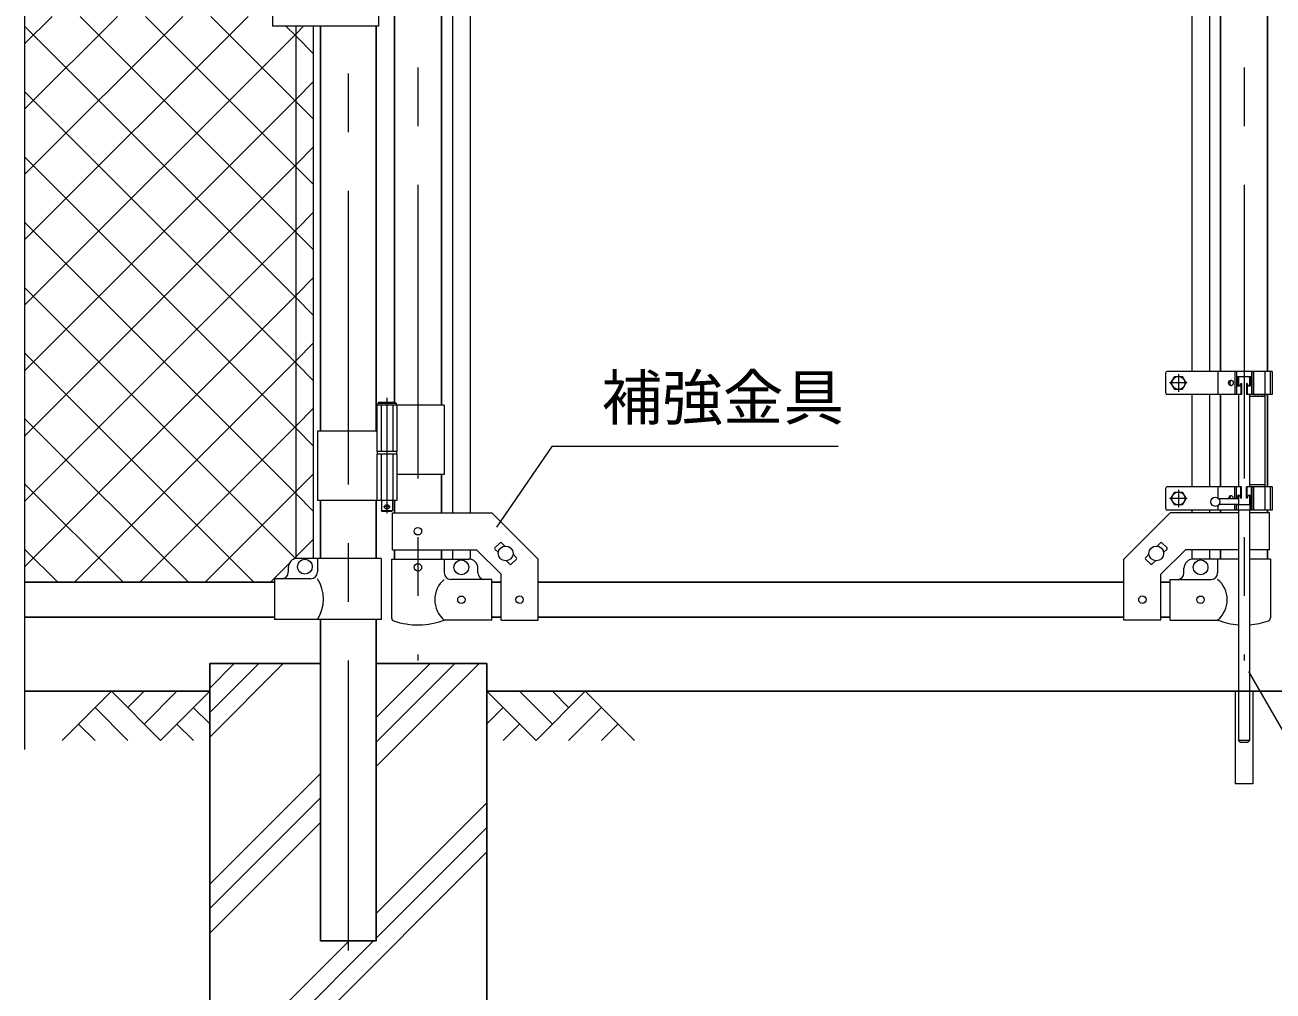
# Model space of a CAD drawing. Units: millimetres, scale not verified. Extents: x -4200 to 4200, y -2970 to 2970.
# Drawn here: x -108 to 1243, y -893 to 152 of the extents above; entities that cross this region are included whole.
import ezdxf
from ezdxf.enums import TextEntityAlignment as Align

# ---------------------------------------------------------------- set-up
doc = ezdxf.new("R2010")
doc.units = ezdxf.units.MM
doc.header["$LTSCALE"] = 10
for name, pattern in [('DASHED', [7.5, 6, -1.5]), ('USER1', [50.8, 31.75, -6.35, 6.35, -6.35]), ('USER3', [0.375, 0.25, -0.125])]:
    doc.linetypes.add(name, pattern=pattern)
for name, color, linetype, lineweight in [('0-1_D-STR-TXT', 7, 'Continuous', 13), ('0-2_D-BMK', 2, 'USER1', 13), ('0-3_D-STR1', 1, 'Continuous', 25), ('0-4_D-STR3', 3, 'Continuous', 13), ('0-5_D-DCR-HCH', 7, 'Continuous', 13), ('0-6_D-BGD', 7, 'Continuous', 25), ('0-7_D-STR4', 7, 'Continuous', 25), ('0-8_D-STR-DIM', 7, 'Continuous', 13), ('0-B_D-STR2', 7, 'Continuous', 13)]:
    doc.layers.add(name, color=color, linetype=linetype, lineweight=lineweight)
doc.styles.add('ＭＳ ゴシック', font='')
doc.styles.get('ＭＳ ゴシック').set_extended_font_data('MS Gothic')

msp = doc.modelspace()

# ---------------------------------------------------------------- linework, layer by layer
at = {"layer": '0-1_D-STR-TXT'}
for points in [[(772.3, -304.05), (462.24, -304.05), (402.53, -391.19)], [(1554.77, -709.62), (1310.45, -709.62), (1216.78, -547.38)]]:
    msp.add_lwpolyline(points, dxfattribs=at)
at = {"layer": '0-2_D-BMK'}
for p, q in [((317.39, 1503.1), (317.39, -535.29)), ((1211.59, 1503.1), (1211.59, -535.29)), ((241.99, 1496.61), (241.99, -849.21)), ((1140.59, -225.63), (1140.59, -244.63)), ((1150.09, -235.13), (1131.09, -235.13)), ((283.83, -251.21), (283.83, -376.1)), ((1140.59, -350.63), (1140.59, -369.63)), ((1150.09, -360.13), (1131.09, -360.13)), ((287.46, -369.13), (280.21, -369.13))]:
    msp.add_line(p, q, dxfattribs=at)
at = {"layer": '0-3_D-STR1'}
for p, q in [((291.99, 461.37), (291.99, -256.13)), ((342.79, 461.37), (342.79, -259.13)), ((1186.19, 461.37), (1186.19, -222.63)), ((1236.99, 461.37), (1236.99, -222.63)), ((211.74, 150.87), (211.74, -287.13)), ((272.24, 150.87), (272.24, -287.13)), ((1186.19, -247.63), (1186.19, -347.63)), ((1236.99, -247.63), (1236.99, -347.63)), ((342.79, -334.13), (342.79, -375.58)), ((211.74, -362.13), (211.74, -424.93)), ((272.24, -362.13), (272.24, -424.93)), ((291.99, -362.13), (291.99, -375.58)), ((1186.19, -372.63), (1186.19, -375.58)), ((1236.99, -372.63), (1236.99, -375.58)), ((291.99, -415.58), (291.99, -425.63)), ((342.79, -415.58), (342.79, -425.63)), ((1186.19, -415.58), (1186.19, -425.63)), ((1236.99, -415.58), (1236.99, -425.63)), ((161.99, -450.63), (-108.01, -450.63)), ((397.39, -450.63), (407.39, -450.63)), ((447.39, -450.63), (1081.59, -450.63)), ((1121.59, -450.63), (1131.59, -450.63)), ((161.99, -488.63), (-108.01, -488.63)), ((211.74, -490.93), (211.74, -838.63)), ((272.24, -490.93), (272.24, -838.63)), ((397.39, -488.63), (407.39, -488.63)), ((447.39, -488.63), (1081.59, -488.63)), ((1121.59, -488.63), (1131.59, -488.63)), ((211.74, -838.63), (272.24, -838.63))]:
    msp.add_line(p, q, dxfattribs=at)
at = {"layer": '0-4_D-STR3'}
for p, q in [((354.89, 458.87), (354.89, -375.58)), ((373.89, 458.87), (373.89, -375.58)), ((1155.09, 458.87), (1155.09, -222.63)), ((1174.09, 458.87), (1174.09, -222.63)), ((159.99, 171.87), (159.99, 150.87)), ((274.79, 171.87), (274.79, 150.87)), ((274.79, 150.87), (159.99, 150.87)), ((185.49, -424.93), (185.49, 150.87)), ((204.49, -424.93), (204.49, 150.87)), ((1126.59, -224.63), (1126.59, -245.63)), ((1242.19, -222.63), (1128.59, -222.63)), ((1183.29, -222.63), (1183.29, -247.63)), ((1201.59, -222.63), (1201.59, -247.63)), ((1203.49, -222.63), (1203.49, -247.63)), ((1219.69, -228.63), (1203.49, -228.63)), ((1205.09, -235.63), (1205.09, -228.63)), ((1205.59, -228.63), (1205.59, -237.65)), ((1217.59, -228.63), (1217.59, -237.65)), ((1218.09, -228.63), (1218.09, -235.63)), ((1219.69, -222.63), (1219.69, -247.63)), ((1221.59, -222.63), (1221.59, -247.63)), ((1221.83, -222.63), (1221.83, -247.63)), ((1234.29, -222.63), (1234.29, -372.63)), ((1239.89, -222.63), (1239.89, -247.63)), ((1242.19, -222.63), (1242.19, -247.63)), ((1208.09, -235.63), (1208.09, -247.63)), ((1208.09, -235.63), (1208.78, -235.63)), ((1208.78, -235.63), (1208.78, -247.63)), ((1214.4, -235.63), (1214.4, -247.63)), ((1215.09, -235.63), (1214.4, -235.63)), ((1215.09, -235.63), (1215.09, -247.63)), ((273.83, -257.13), (274.83, -256.13)), ((292.83, -256.13), (274.83, -256.13)), ((1208.78, -247.63), (1128.59, -247.63)), ((1155.09, -247.63), (1155.09, -347.63)), ((1174.09, -247.63), (1174.09, -347.63)), ((1205.59, -247.63), (1205.59, -347.63)), ((1242.19, -247.63), (1214.4, -247.63)), ((1217.59, -247.63), (1217.59, -347.63)), ((1234.29, -249.93), (1217.59, -249.93)), ((273.03, -259.13), (273.03, -309.13)), ((345.94, -259.13), (273.03, -259.13)), ((273.83, -257.13), (273.83, -259.13)), ((273.83, -257.13), (293.83, -257.13)), ((294.63, -259.13), (294.63, -309.13)), ((345.94, -259.13), (345.94, -334.13)), ((273.03, -287.13), (208.69, -287.13)), ((208.69, -287.13), (208.69, -362.13)), ((294.63, -309.13), (273.03, -309.13)), ((273.33, -309.13), (273.33, -312.13)), ((294.33, -309.13), (294.33, -312.13)), ((294.63, -312.13), (273.03, -312.13)), ((273.03, -312.13), (273.03, -362.13)), ((294.33, -312.13), (273.33, -312.13)), ((294.63, -312.13), (294.63, -362.13)), ((345.94, -334.13), (294.74, -334.13)), ((1126.59, -349.63), (1126.59, -370.63)), ((1208.78, -347.63), (1128.59, -347.63)), ((1183.29, -347.63), (1183.29, -359.42)), ((1201.59, -360.63), (1201.59, -347.63)), ((1203.49, -360.63), (1203.49, -347.63)), ((1208.09, -359.63), (1208.09, -347.63)), ((1208.78, -359.63), (1208.78, -347.63)), ((1242.19, -347.63), (1214.4, -347.63)), ((1214.4, -359.63), (1214.4, -347.63)), ((1215.09, -359.63), (1215.09, -347.63)), ((1234.29, -345.33), (1217.59, -345.33)), ((1219.69, -372.63), (1219.69, -347.63)), ((1221.59, -372.63), (1221.59, -347.63)), ((1221.83, -347.63), (1221.83, -372.63)), ((1239.89, -347.63), (1239.89, -372.63)), ((1242.19, -347.63), (1242.19, -372.63)), ((294.63, -362.13), (208.69, -362.13)), ((289.83, -362.13), (289.83, -373.13)), ((1205.59, -360.63), (1184.59, -360.63)), ((1205.09, -359.63), (1205.09, -360.63)), ((1205.59, -357.62), (1205.59, -366.63)), ((1208.09, -359.63), (1208.78, -359.63)), ((1215.09, -359.63), (1214.4, -359.63)), ((1217.59, -357.62), (1217.59, -366.63)), ((1218.09, -372.63), (1218.09, -359.63)), ((278.83, -374.13), (277.83, -373.13)), ((288.83, -374.13), (278.83, -374.13)), ((288.83, -374.13), (289.83, -373.13)), ((289.69, -415.58), (289.69, -375.58)), ((1131.59, -375.58), (1081.59, -425.58)), ((1242.19, -372.63), (1128.59, -372.63)), ((1205.59, -375.58), (1131.59, -375.58)), ((1155.09, -372.63), (1155.09, -375.58)), ((1174.09, -372.63), (1174.09, -375.58)), ((1183.29, -367.84), (1183.29, -372.63)), ((1205.59, -366.63), (1184.59, -366.63)), ((1201.59, -372.63), (1201.59, -366.63)), ((1205.59, -366.63), (1203.49, -366.63)), ((1203.49, -372.63), (1203.49, -366.63)), ((1203.49, -366.63), (1218.09, -366.63)), ((1205.09, -366.63), (1205.09, -372.63)), ((1205.59, -372.63), (1205.59, -621.63)), ((1217.59, -372.63), (1217.59, -621.63)), ((1239.29, -375.58), (1217.59, -375.58)), ((1239.29, -415.58), (1239.29, -375.58)), ((289.69, -415.58), (380.82, -415.58)), ((354.89, -415.58), (354.89, -425.63)), ((373.89, -415.58), (373.89, -425.63)), ((380.82, -415.58), (407.39, -442.15)), ((400.72, -413.57), (406.38, -407.92)), ((400.72, -414.99), (404.44, -418.7)), ((407.79, -407.92), (411.51, -411.63)), ((1121.19, -407.92), (1117.47, -411.63)), ((1148.16, -415.58), (1121.59, -442.15)), ((1128.26, -413.57), (1122.6, -407.92)), ((1128.26, -414.99), (1124.54, -418.7)), ((1205.59, -415.58), (1148.16, -415.58)), ((1155.09, -415.58), (1155.09, -425.63)), ((1174.09, -415.58), (1174.09, -425.63)), ((1239.29, -415.58), (1217.59, -415.58)), ((277.69, -424.93), (186.99, -424.93)), ((208.59, -424.93), (208.59, -439.93)), ((277.69, -424.93), (277.69, -490.93)), ((288.84, -425.63), (345.94, -425.63)), ((288.84, -425.63), (288.84, -489.33)), ((345.94, -425.63), (345.94, -440.63)), ((345.94, -425.63), (372.39, -425.63)), ((413.27, -427.53), (416.99, -431.25)), ((418.4, -431.25), (424.06, -425.59)), ((420.34, -420.46), (424.06, -424.18)), ((447.39, -491.83), (447.39, -425.58)), ((1081.59, -491.83), (1081.59, -425.58)), ((1108.64, -420.46), (1104.92, -424.18)), ((1110.58, -431.25), (1104.92, -425.59)), ((1115.71, -427.53), (1111.99, -431.25)), ((1183.04, -425.63), (1156.59, -425.63)), ((1183.04, -425.63), (1183.04, -440.63)), ((1205.59, -425.63), (1183.04, -425.63)), ((1240.14, -425.63), (1217.59, -425.63)), ((1240.14, -425.63), (1240.14, -489.33)), ((176.99, -434.93), (176.99, -439.93)), ((382.39, -440.63), (382.39, -435.63)), ((407.39, -491.83), (407.39, -442.15)), ((1121.59, -491.83), (1121.59, -442.15)), ((1146.59, -440.63), (1146.59, -435.63)), ((201.59, -446.93), (161.99, -446.93)), ((161.99, -446.93), (161.99, -490.93)), ((397.39, -447.63), (352.94, -447.63)), ((397.39, -491.63), (397.39, -447.63)), ((1131.59, -447.63), (1176.04, -447.63)), ((1131.59, -491.63), (1131.59, -447.63)), ((277.69, -490.93), (161.99, -490.93)), ((397.39, -491.63), (345.94, -491.63)), ((407.39, -491.83), (447.39, -491.83)), ((1121.59, -491.83), (1081.59, -491.83)), ((1131.59, -491.63), (1183.04, -491.63)), ((1202.04, -568.63), (1202.04, -668.63)), ((1207.59, -623.63), (1205.59, -621.63)), ((1207.59, -623.63), (1215.59, -623.63))]:
    msp.add_line(p, q, dxfattribs=at)
at = {"layer": '0-4_D-STR3', "linetype": 'USER3'}
msp.add_line((1221.83, -247.63), (1235.83, -247.63), dxfattribs=at)
at = {"layer": '0-4_D-STR3', "linetype": 'DASHED'}
for p, q in [((277.53, -259.13), (277.53, -309.13)), ((290.13, -259.13), (290.13, -309.13)), ((277.53, -312.13), (277.53, -362.13)), ((290.13, -312.13), (290.13, -362.13))]:
    msp.add_line(p, q, dxfattribs=at)
at = {"layer": '0-4_D-STR3'}
for points in [[(1144.64, -228.12), (1148.69, -235.13), (1144.64, -242.15), (1136.54, -242.15), (1132.49, -235.13), (1136.54, -228.12)], [(1144.64, -353.12), (1148.69, -360.13), (1144.64, -367.15), (1136.54, -367.15), (1132.49, -360.13), (1136.54, -353.12)]]:
    msp.add_lwpolyline(points, close=True, dxfattribs=at)
for points in [[(292.83, -256.13), (293.83, -257.13), (293.83, -259.13)], [(277.83, -362.13), (277.83, -373.13), (289.83, -373.13)], [(289.69, -375.58), (397.39, -375.58), (447.39, -425.58)], [(1221.14, -568.63), (1221.14, -668.63), (1202.04, -668.63)], [(1205.59, -621.63), (1217.59, -621.63), (1215.59, -623.63)]]:
    msp.add_lwpolyline(points, dxfattribs=at)
for centre, radius in [((1140.59, -235.13), 7.03), ((1140.59, -360.13), 7.03), ((1180.59, -363.63), 5), ((283.83, -369.13), 2.5), ((317.39, -395.58), 4), ((412.39, -419.58), 8), ((1116.59, -419.58), 8), ((194.99, -433.93), 8), ((317.39, -434.63), 4), ((364.39, -434.63), 8), ((1164.59, -434.63), 8), ((364.39, -469.63), 4), ((427.39, -469.58), 4), ((1101.59, -469.58), 4), ((1164.59, -469.63), 4)]:
    msp.add_circle(centre, radius, dxfattribs=at)
for centre, radius, start, end in [((1128.59, -224.63), 2, 90, 180), ((1128.59, -245.63), 2, 180, 270), ((1128.59, -349.63), 2, 90, 180), ((1128.59, -370.63), 2, 180, 270), ((401.43, -414.28), 1, 135, 225), ((407.09, -408.62), 1, 45, 135), ((1121.89, -408.62), 1, 45, 135), ((1127.55, -414.28), 1, 315, 45), ((186.99, -434.93), 10, 90, 180), ((372.39, -435.63), 10, 0, 90), ((417.69, -430.54), 1, 225, 315), ((423.35, -424.89), 1, 315, 45), ((1105.63, -424.89), 1, 135, 225), ((1111.29, -430.54), 1, 225, 315), ((1156.59, -435.63), 10, 90, 180), ((169.99, -439.93), 7, 270, 0), ((201.59, -439.93), 7, 270, 0), ((352.94, -440.63), 7, 180, 270), ((389.39, -440.63), 7, 180, 270), ((1139.59, -440.63), 7, 270, 0), ((1176.04, -440.63), 7, 270, 0), ((174.38, -468.93), 40.68, 327.25964, 32.74036), ((364.14, -469.63), 28.55, 129.59418, 230.40582), ((1164.84, -469.63), 28.55, 309.59418, 50.40582), ((292.14, -489.33), 3.3, 180, 250.77949), ((317.39, -416.9), 80, 250.77949, 290.9084), ((1211.59, -416.9), 80, 249.0916, 265.69878), ((1211.59, -416.9), 80, 274.30122, 289.22051), ((1236.84, -489.33), 3.3, 289.22051, 0)]:
    msp.add_arc(centre, radius, start, end, dxfattribs=at)
msp.add_ellipse((1197.44, -235.13), major_axis=(0, 3), ratio=0.839449, dxfattribs=at)
for centre, major_axis, ratio, start_param, end_param in [((1198.6, -235.13), (0, -3), 0.839449, 3.3733968, 6.0513812), ((1205.79, -235.59), (0, -3), 0.766727, 4.7027468, 7.8414058), ((1206.94, -235.59), (0, -3), 0.615242, 4.7027468, 6.0032469), ((1217.39, -235.59), (0, -3), 0.766727, 4.7249648, 7.8636238), ((1216.25, -235.59), (0, -3), 0.615242, 0.2799384, 1.5804385), ((1197.44, -360.13), (0, -3), 0.839449, 1.4033482, 4.8798371), ((1198.6, -360.13), (0, -3), 0.839449, 3.3733968, 4.8798371), ((1205.79, -359.67), (0, 3), 0.766727, 4.7249648, 7.8636238), ((1206.94, -359.67), (0, 3), 0.615242, 0.2799384, 1.5804385), ((1217.39, -359.67), (0, 3), 0.766727, 4.7027468, 7.8414058), ((1216.25, -359.67), (0, 3), 0.615242, 4.7027468, 6.0032469)]:
    msp.add_ellipse(centre, major_axis=major_axis, ratio=ratio, start_param=start_param, end_param=end_param, dxfattribs=at)
at = {"layer": '0-5_D-DCR-HCH'}
for p, q in [((91.99, -618.23), (171.59, -538.63)), ((91.99, -591.71), (145.07, -538.63)), ((91.99, -565.2), (118.55, -538.63)), ((272.24, -650.11), (383.72, -538.63)), ((272.24, -623.59), (357.2, -538.63)), ((272.24, -597.08), (330.69, -538.63)), ((-14.43, -568.63), (-67.64, -621.84)), ((-14.43, -568.63), (38.78, -621.84)), ((3.3, -586.37), (21.04, -568.63)), ((21.04, -604.11), (56.52, -568.63)), ((38.78, -621.84), (91.99, -568.63)), ((445.2, -621.84), (391.99, -568.63)), ((462.94, -604.11), (427.47, -568.63)), ((498.42, -568.63), (445.2, -621.84)), ((480.77, -586.46), (462.94, -568.63)), ((498.42, -568.63), (551.63, -621.84)), ((-32.17, -586.37), (3.47, -621.84)), ((74.25, -586.37), (91.99, -604.03)), ((409.73, -586.37), (391.99, -604.03)), ((516.15, -586.37), (480.52, -621.84)), ((-49.91, -604.11), (-32.09, -621.84)), ((56.52, -604.11), (74.34, -621.84)), ((427.47, -604.11), (409.65, -621.84)), ((533.89, -604.11), (516.07, -621.84)), ((91.99, -777.33), (211.74, -657.58)), ((91.99, -803.84), (211.74, -684.09)), ((272.24, -809.21), (391.99, -689.46)), ((91.99, -830.36), (211.74, -710.61)), ((272.24, -835.73), (391.99, -715.98)), ((91.99, -1042.49), (391.99, -742.49)), ((91.99, -1015.98), (269.33, -838.63)), ((91.99, -989.46), (242.82, -838.63))]:
    msp.add_line(p, q, dxfattribs=at)
at = {"layer": '0-6_D-BGD'}
for p, q in [((-108.01, -568.63), (91.99, -568.63)), ((391.99, -568.63), (2091.99, -568.63))]:
    msp.add_line(p, q, dxfattribs=at)
at = {"layer": '0-7_D-STR4'}
for p, q in [((91.99, -538.63), (91.99, -1138.63)), ((91.99, -538.63), (211.74, -538.63)), ((272.24, -538.63), (391.99, -538.63)), ((391.99, -538.63), (391.99, -1138.63))]:
    msp.add_line(p, q, dxfattribs=at)
at = {"layer": '0-8_D-STR-DIM'}
msp.add_line((-108.01, -631.63), (-108.01, 460.72), dxfattribs=at)
at = {"layer": '0-B_D-STR2'}
for p, q in [((-108.01, 132.04), (-78.68, 161.37)), ((-108.01, 61.33), (-7.97, 161.37)), ((-108.01, -9.38), (62.74, 161.37)), ((-108.01, -80.09), (133.45, 161.37)), ((185.49, -143), (-108.01, 150.5)), ((185.49, -72.29), (-48.17, 161.37)), ((185.49, -1.58), (22.54, 161.37)), ((185.49, 69.13), (93.25, 161.37)), ((185.49, 71.99), (204.49, 90.99)), ((185.49, -213.71), (-108.01, 79.79)), ((-108.01, -221.51), (185.49, 71.99)), ((204.49, 50.13), (185.49, 69.13)), ((185.49, 1.28), (204.49, 20.28)), ((185.49, -284.42), (-108.01, 9.08)), ((-108.01, -292.22), (185.49, 1.28)), ((204.49, -20.58), (185.49, -1.58)), ((185.49, -69.43), (204.49, -50.43)), ((185.49, -355.13), (-108.01, -61.63)), ((-108.01, -362.93), (185.49, -69.43)), ((204.49, -91.29), (185.49, -72.29)), ((185.49, -140.14), (204.49, -121.14)), ((184.85, -425.2), (-108.01, -132.34)), ((-108.01, -433.64), (185.49, -140.14)), ((204.49, -162), (185.49, -143)), ((185.49, -210.85), (204.49, -191.85)), ((139.57, -450.63), (-108.01, -203.06)), ((-54.29, -450.63), (185.49, -210.85)), ((204.49, -232.71), (185.49, -213.71)), ((185.49, -281.57), (204.49, -262.57)), ((68.86, -450.63), (-108.01, -273.77)), ((16.42, -450.63), (185.49, -281.57)), ((204.49, -303.42), (185.49, -284.42)), ((185.49, -352.28), (204.49, -333.28)), ((-1.85, -450.63), (-108.01, -344.48)), ((87.13, -450.63), (185.49, -352.28)), ((204.49, -374.13), (185.49, -355.13)), ((-72.56, -450.63), (-108.01, -415.19)), ((157.84, -450.63), (178.15, -430.32))]:
    msp.add_line(p, q, dxfattribs=at)
for points in [[(-108.01, -150.8), (185.49, 142.7), (193.66, 150.87)], [(204.49, 120.84), (185.49, 139.84), (174.46, 150.87)], [(182.41, -426.07), (185.49, -422.99), (204.49, -403.99)]]:
    msp.add_lwpolyline(points, dxfattribs=at)

# ---------------------------------------------------------------- texts
at = {"layer": '0-1_D-STR-TXT', "style": 'ＭＳ ゴシック'}
msp.add_text('補強金具', height=48.09, dxfattribs=at).set_placement((516.21, -289.43), align=Align.BOTTOM_LEFT)

doc.saveas('drawing.dxf')
